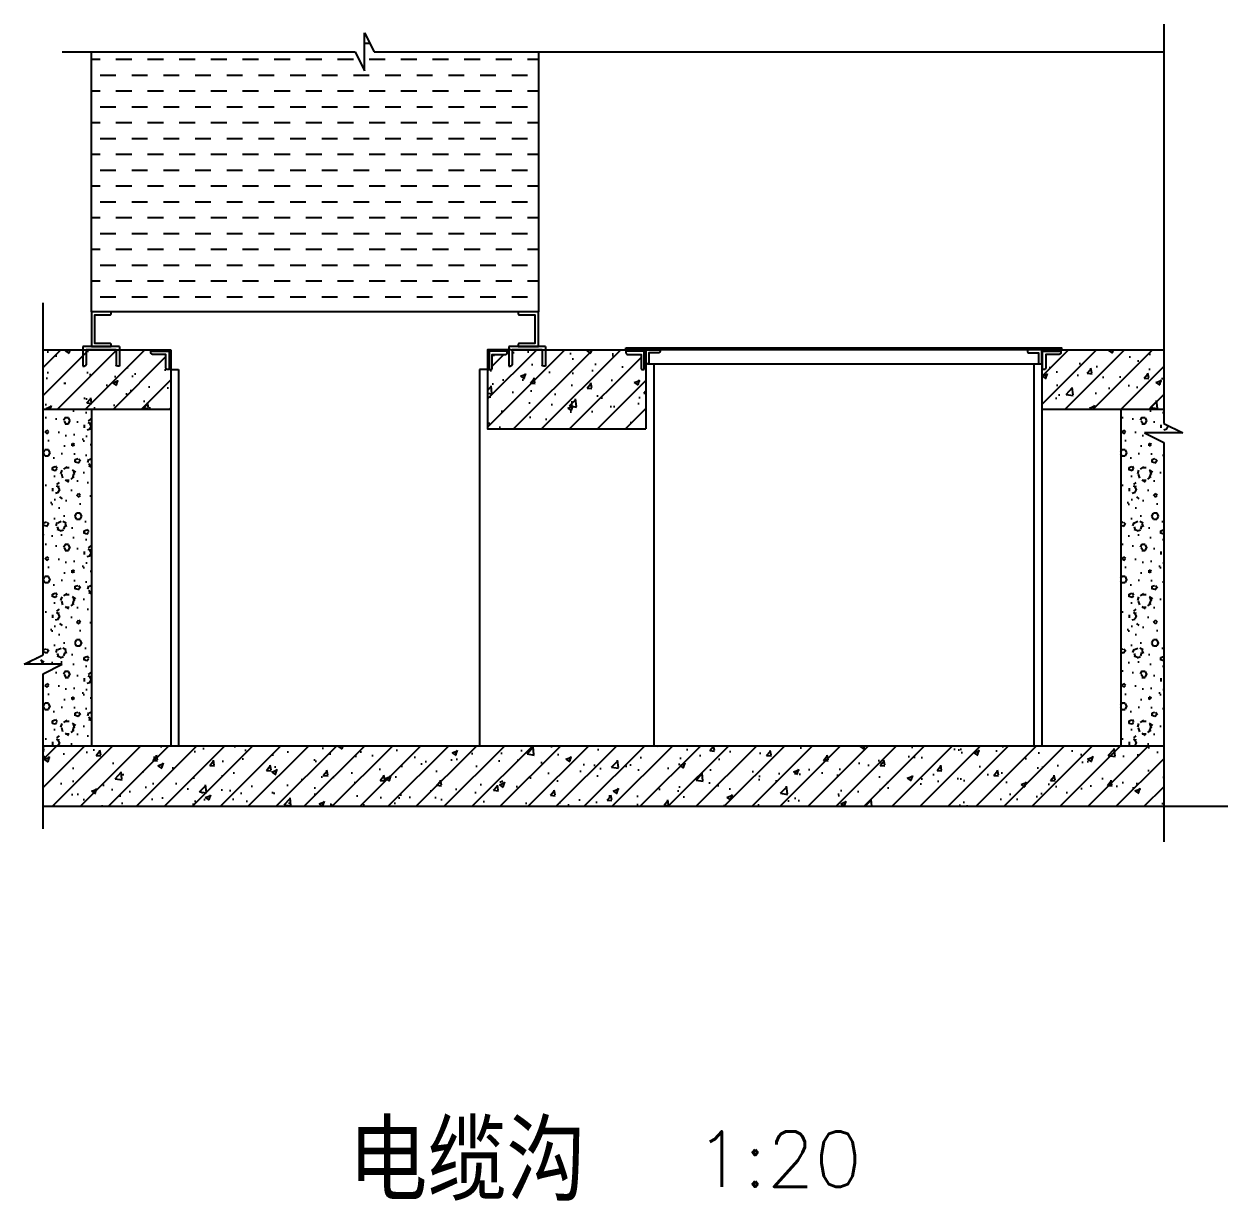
# Model space of a CAD drawing. Extents: x -1348811 to 123514, y -640545 to 749356.
# Drawn here: x -697869 to -690267, y 131423 to 138851 of the extents above; entities that cross this region are included whole.
import ezdxf
from ezdxf.enums import TextEntityAlignment as Align

# ---------------------------------------------------------------- set-up
doc = ezdxf.new("R2010")
doc.units = 0
doc.header["$LTSCALE"] = 10
doc.header["$MEASUREMENT"] = 0
for name, color, linetype in [('A-TEXT', 7, 'CONTINUOUS'), ('AXIS', 3, 'CONTINUOUS'), ('col', 1, 'CONTINUOUS'), ('EEP', 3, 'CONTINUOUS'), ('line', 133, 'CONTINUOUS'), ('MC', 4, 'CONTINUOUS'), ('QD', 5, 'CONTINUOUS'), ('STAIR', 9, 'CONTINUOUS'), ('TK', 7, 'CONTINUOUS'), ('wall', 8, 'CONTINUOUS'), ('WZ', 4, 'CONTINUOUS')]:
    doc.layers.add(name, color=color, linetype=linetype)
doc.styles.add('HZ', font='romans', dxfattribs={"width": 0.6, "bigfont": 'hztxt'})
pattern_1 = [(45, (4622310.66, 1219229.98), (-88.3883476, 88.3883476), []), (50, (4622310.66, 1219229.98), (358.630091, -31.376067), [37.5, -412.5]), (355, (4622310.66, 1219229.98), (-69.375667, 376.096067), [30, -330]), (100.4514, (4622340.55, 1219227.36), (289.25469, 344.71977), [31.870095, -350.571056]), (46.1842, (4622310.66, 1219329.98), (533.620524, -82.759507), [56.25, -618.75]), (96.6356, (4622355.13, 1219323.1), (467.331353, 487.058935), [47.805144, -525.8565]), (351.1842, (4622310.66, 1219330), (467.33097, 487.0593), [45, -495]), (21, (4622360.66, 1219304.98), (298.453526, -201.309445), [37.5, -412.5]), (326, (4622360.66, 1219304.98), (121.657666, 362.575023), [30, -330]), (71.4514, (4622385.53, 1219288.2), (420.111314, 161.265248), [31.870095, -350.571056]), (37.5, (4622310.66, 1219229.98), (6.0799277, 166.446927), [0, -326, 0, -335, 0, -331.25]), (7.5, (4622310.66, 1219229.98), (131.534769, 197.205856), [0, -191, 0, -318.5, 0, -126.25]), (327.5, (4622199.16, 1219229.98), (266.911218, -11.277436), [0, -125, 0, -390, 0, -517.5]), (317.5, (4622149.16, 1219229.98), (291.593085, 50.052491), [0, -162.5, 0, -259, 0, -367.5])]
pattern_2 = [(0, (4622428.66, 1219107.98), (200, 400), [0, -400]), (0, (4622194.66, 1219053.98), (200, 400), [0, -400]), (0, (4622324.66, 1219049.98), (200, 400), [0, -400]), (0, (4622466.66, 1219167.98), (200, 400), [0, -400]), (0, (4622300.66, 1219029.98), (200, 400), [0, -400]), (0, (4622506.66, 1219419.98), (200, 400), [0, -400]), (0, (4622384.66, 1219387.98), (200, 400), [0, -400]), (0, (4622448.66, 1219337.98), (200, 400), [0, -400]), (0, (4622122.66, 1219329.98), (200, 400), [0, -400]), (0, (4622318.66, 1219311.98), (200, 400), [0, -400]), (0, (4622242.66, 1219209.98), (200, 400), [0, -400]), (0, (4622246.66, 1219059.98), (200, 400), [0, -400]), (0, (4622396.66, 1219043.98), (200, 400), [0, -400]), (0, (4622506.66, 1219219.98), (200, 400), [0, -400]), (0, (4622132.66, 1219157.98), (200, 400), [0, -400]), (0, (4622166.66, 1219225.98), (200, 400), [0, -400]), (0, (4622322.66, 1219197.98), (200, 400), [0, -400]), (0, (4622266.66, 1219139.98), (200, 400), [0, -400]), (0, (4622234.66, 1219271.98), (200, 400), [0, -400]), (0, (4622284.66, 1219421.98), (200, 400), [0, -400]), (0, (4622148.66, 1219073.98), (200, 400), [0, -400]), (0, (4622368.66, 1219339.98), (200, 400), [0, -400]), (0, (4622182.66, 1219345.98), (200, 400), [0, -400]), (0, (4622150.66, 1219397.98), (200, 400), [0, -400]), (130.601294, (4622482.09, 1219294.74), (-999.99999069, 1200.00000727), [17.561036, -7358.0744]), (18.4349488, (4622453.52, 1219302.36), (1000.0000001, 399.9999983), [18.07016, -2511.75196]), (90, (4622453.52, 1219285.22), (200, 400), [17.142856, -782.85712]), (161.565051, (4622470.66, 1219279.5), (-1000.0000088, 399.99997145), [18.07016, -2511.75196]), (53.1301023, (4622470.66, 1219279.5), (200.0000004, 399.9999998), [19.04762, -1980.95236]), (135, (4622485.9, 1219075.69), (-200.000025, 399.999974), [16.16244, -1115.2084]), (45, (4622463.04, 1219075.69), (199.9999997, 399.9999993), [16.16244, -1115.2084]), (135, (4622474.47, 1219064.26), (-200.000025, 399.999974), [16.16244, -1115.2084]), (45, (4622474.47, 1219064.26), (199.9999997, 399.9999993), [16.16244, -1115.2084]), (116.565051, (4622293.52, 1219344.26), (-3e-05, 799.999983), [21.295884, -425.91768]), (180, (4622284, 1219363.3), (-200, 400), [22.857144, -377.14284]), (63.434949, (4622251.6, 1219344.26), (3e-07, 800), [21.295884, -425.91768]), (116.565051, (4622261.14, 1219325.2), (-3e-05, 799.999983), [21.295884, -425.91768]), (0, (4622261.14, 1219325.2), (200, 400), [22.857144, -377.14284]), (63.434949, (4622284, 1219325.2), (3e-07, 800), [21.295884, -425.91768]), (107.102728, (4622443.995, 1219209.025), (-599.999978434, 2000.000007687), [25.907564, -10855.2688]), (143.972626, (4622436.376, 1219233.787), (-3799.99995722, 2800.00000075), [25.907564, -5414.6804]), (180, (4622415.42, 1219249.03), (-200, 400), [24.761904, -375.23808]), (36.0273733, (4622369.71, 1219233.787), (3799.99997731, 2799.99997374), [25.907564, -5414.6804]), (71.5650511, (4622362.09, 1219210.93), (600.0000039, 1999.9999991), [24.093544, -2505.72856]), (107.102728, (4622369.71, 1219186.168), (-599.999978434, 2000.000007687), [25.907564, -10855.2688]), (143.972626, (4622390.662, 1219170.93), (-3799.99995722, 2800.00000075), [25.907564, -5414.6804]), (0, (4622390.66, 1219170.93), (200, 400), [24.761904, -375.23808]), (36.0273733, (4622415.424, 1219170.93), (3799.99997731, 2799.99997374), [25.907564, -5414.6804]), (71.5650511, (4622436.376, 1219186.17), (600.0000039, 1999.9999991), [24.093544, -2505.72856]), (150.255118, (4622447.805, 1219395.69), (-600.0000014, 399.99999504), [15.35668, -3209.5464]), (90, (4622434.47, 1219388.07), (200, 400), [15.238096, -784.76188]), (29.7448813, (4622434.47, 1219388.073), (600.00000035, 399.99999813), [15.35668, -3209.5464]), (116.565051, (4622354.47, 1219111.9), (-3e-05, 799.999983), [21.295884, -425.91768]), (168.690067, (4622344.948, 1219130.93), (-1800.0000033, 399.99999035), [19.424836, -4059.7904]), (41.1859251, (4622310.662, 1219121.406), (4999.99998476, 4399.999974696), [20.247896, -8483.8684]), (90, (4622310.66, 1219102.36), (200, 400), [19.04762, -780.95236]), (138.814074, (4622325.9, 1219089.025), (-4999.99992618, 4400.000041194), [20.247896, -8483.8684]), (16.6992442, (4622325.9, 1219089.025), (6599.99998866, 1999.999990546), [19.8863, -8332.3588]), (60.9453959, (4622344.948, 1219094.74), (200.000000764, 399.99999879), [19.610724, -8216.8932]), (109.983106, (4622186.852, 1219279.501), (-1000.00000536, 2799.999996976), [22.294668, -9341.4652]), (155.556045, (4622179.233, 1219300.454), (-2600.00001234, 1199.99997617), [23.015324, -9643.4212]), (24.4439547, (4622137.329, 1219300.454), (2600.000003725, 1199.99999533), [23.015324, -9643.4212]), (70.0168934, (4622129.71, 1219279.501), (1000.00000461, 2799.99999744), [22.294668, -9341.4652]), (109.983106, (4622137.329, 1219258.549), (-1000.00000536, 2799.999996976), [22.294668, -9341.4652]), (160.016893, (4622158.28, 1219250.93), (-1000.00000497, 399.99998337), [22.294668, -4659.5852]), (19.9831065, (4622158.28, 1219250.93), (999.9999989, 400.00000096), [22.294668, -4659.5852]), (70.0168934, (4622179.233, 1219258.549), (1000.00000461, 2799.99999744), [22.294668, -9341.4652]), (122.005383, (4622335.424, 1219243.31), (-200.00002755, 399.9999807), [17.969488, -3755.62296]), (18.4349488, (4622308.76, 1219252.835), (1000.0000001, 399.9999983), [18.07016, -2511.75196]), (90, (4622308.76, 1219235.7), (200, 400), [17.142856, -782.85712]), (161.565051, (4622325.9, 1219229.98), (-1000.0000088, 399.99997145), [18.07016, -2511.75196]), (54.4623222, (4622325.9, 1219229.978), (1399.99999913, 1999.99999863), [16.38538, -6865.4748]), (116.565051, (4622219.23, 1219146.17), (-3e-05, 799.999983), [21.295884, -425.91768]), (180, (4622209.7, 1219165.2), (-200, 400), [20.95238, -379.0476]), (59.0362434, (4622177.33, 1219146.168), (200.00000065, 399.99999806), [22.213152, -4642.548]), (120.963756, (4622188.757, 1219127.12), (-200.00002733, 399.99998163), [22.213152, -4642.548]), (0, (4622188.76, 1219127.12), (200, 400), [20.95238, -379.0476]), (63.434949, (4622209.7, 1219127.12), (3e-07, 800), [21.295884, -425.91768])]

# ---------------------------------------------------------------- blocks, each defined once
blk = doc.blocks.new('A$C03397C31')
at = {"layer": 'QD'}
for p, q in [((125, 230), (0, 230)), ((0, 230), (0, 220)), ((125, 230), (125, 0)), ((105, 210), (10, 210)), ((105, 210), (105, 20)), ((0, 0), (0, 10)), ((105, 20), (10, 20)), ((125, 0), (0, 0))]:
    blk.add_line(p, q, dxfattribs=at)
for centre, start, end in [((10, 220), 180, 270), ((10, 10), 90, 180)]:
    blk.add_arc(centre, 10, start, end, dxfattribs=at)

msp = doc.modelspace()

# ---------------------------------------------------------------- hatches: boundary and pattern name
at = {"layer": 'line'}
h = msp.add_hatch(dxfattribs=at)
h.set_pattern_fill('DASH', color=256, scale=800, style=0)
h.set_pattern_definition([(0, (4622310.66, 1219229.98), (100, 100), [100, -100])])
h.paths.add_polyline_path([(-694620.3, 138676.9), (-695658.9, 138676.9), (-695718.9, 138796.9), (-695718.9, 138556.9), (-695778.9, 138676.9), (-697443.2, 138676.9), (-697443.2, 137036.3), (-694678.4, 137036.3), (-694620.3, 137121.9)])
h = msp.add_hatch(dxfattribs=at)
h.set_pattern_fill('钢筋混凝土', color=256, scale=50, style=0)
h.set_pattern_definition(pattern_1)
h.paths.add_polyline_path([(-697749.1, 136796.3), (-697137, 136796.3), (-696973.2, 136681.3, 0.414214), (-696963.2, 136671.3), (-696953.2, 136671.3), (-696953.2, 136786.3), (-697068.2, 136786.3), (-697068.2, 136776.3, 0.414214), (-697058.2, 136766.3), (-696973.2, 136766.3), (-696973.2, 136681.3), (-697137, 136796.3), (-696943.2, 136796.3), (-696943.2, 136421.3), (-697749.1, 136421.3)])
h = msp.add_hatch(dxfattribs=at)
h.set_pattern_fill('钢筋混凝土', color=256, scale=50, style=0)
h.set_pattern_definition(pattern_1)
h.paths.add_polyline_path([(-693943.2, 136796.3), (-694577.3, 136796.3), (-694577.3, 136691.3), (-694587.3, 136691.3, -0.414214), (-694597.3, 136701.3), (-694597.3, 136796.3), (-694787.3, 136796.3), (-694787.3, 136701.3, -0.414214), (-694797.3, 136691.3), (-694807.3, 136691.3), (-694807.3, 136796.3), (-694943.2, 136796.3), (-694943.2, 136671.3), (-694933.2, 136671.3), (-694933.2, 136786.3), (-694818.2, 136786.3), (-694818.2, 136776.3, -0.414214), (-694828.2, 136766.3), (-694913.2, 136766.3), (-694913.2, 136681.3, -0.414214), (-694923.2, 136671.3), (-694933.2, 136671.3), (-694943.2, 136671.3), (-694943.2, 136296.3), (-694793.2, 136296.3), (-693943.2, 136296.3)])
h.paths.add_polyline_path([(-694068.2, 136776.3), (-694068.2, 136786.3), (-693953.2, 136786.3), (-693953.2, 136671.3), (-693963.2, 136671.3, -0.414214), (-693973.2, 136681.3), (-693973.2, 136766.3), (-694058.2, 136766.3, -0.414214)], flags=16)
h = msp.add_hatch(dxfattribs=at)
h.set_pattern_fill('钢筋混凝土', color=256, scale=50, style=0)
h.set_pattern_definition(pattern_1)
h.paths.add_polyline_path([(-691443.2, 136796.3), (-690672.8, 136796.3), (-690672.8, 136421.3), (-691443.2, 136421.3)])
h.paths.add_polyline_path([(-691322.4, 136776.3), (-691322.4, 136786.3), (-691437.4, 136786.3), (-691437.4, 136671.3), (-691427.4, 136671.3, 0.414214), (-691417.4, 136681.3), (-691417.4, 136766.3), (-691332.4, 136766.3, 0.414214)], flags=16)
h = msp.add_hatch(dxfattribs=at)
h.set_pattern_fill('加气混凝土', color=256, scale=100, style=0)
h.set_pattern_definition(pattern_2)
h.paths.add_polyline_path([(-697443.2, 136421.3), (-697749.1, 136421.3), (-697749.1, 134870.8), (-697869.1, 134810.8), (-697629.1, 134810.8), (-697749.1, 134750.8), (-697749.1, 134296.3), (-697443.2, 134296.3)])
h = msp.add_hatch(dxfattribs=at)
h.set_pattern_fill('加气混凝土', color=256, scale=100, style=0)
h.set_pattern_definition(pattern_2)
h.paths.add_polyline_path([(-690672.8, 136211), (-690792.8, 136271), (-690552.8, 136271), (-690672.8, 136331), (-690672.8, 136421.3), (-690943.2, 136421.3), (-690943.2, 134296.3), (-690672.8, 134296.3)])
h = msp.add_hatch(dxfattribs=at)
h.set_pattern_fill('钢筋混凝土', color=256, scale=50, style=0)
h.set_pattern_definition(pattern_1)
h.paths.add_polyline_path([(-691268.9, 134296.3), (-694263.5, 134296.3), (-694451.5, 133914.6), (-691446.9, 133914.6)])
h.paths.add_polyline_path([(-694263.5, 134296.3), (-697270.2, 134296.3), (-697448.2, 133914.6), (-694451.5, 133914.6)])
h.paths.add_polyline_path([(-697270.2, 134296.3), (-697749.1, 134296.3), (-697749.1, 133914.6), (-697448.2, 133914.6)])
h = msp.add_hatch(dxfattribs=at)
h.set_pattern_fill('钢筋混凝土', color=256, scale=50, style=0)
h.set_pattern_definition(pattern_1)
h.paths.add_polyline_path([(-690672.8, 134296.3), (-691268.9, 134296.3), (-691446.9, 133914.6), (-690672.8, 133914.6)])

# ---------------------------------------------------------------- linework, layer by layer
at = {"layer": 'AXIS'}
msp.add_line((-693933.2, 136706.3), (-691443.2, 136706.3), dxfattribs=at)
at = {"layer": 'col'}
msp.add_line((-697749.1, 134296.3), (-690672.8, 134296.3), dxfattribs=at)
at = {"layer": 'EEP', "color": 3}
msp.add_lwpolyline([(-694620.3, 138676.9), (-694620.3, 137036.3), (-697443.2, 137036.3), (-697443.2, 138676.9)], dxfattribs=at)
at = {"layer": 'MC'}
for p, q in [((-693893.2, 136706.3), (-693893.2, 134296.3)), ((-691493.2, 136706.3), (-691493.2, 134296.3)), ((-696943.2, 136671.3), (-696893.2, 136671.3)), ((-696893.2, 136671.3), (-696893.2, 134296.3)), ((-694933.2, 136671.3), (-694993.2, 136671.3)), ((-694993.2, 136671.3), (-694993.2, 134296.3))]:
    msp.add_line(p, q, dxfattribs=at)
at = {"layer": 'QD'}
for points in [[(-697318.2, 136826.3, 0.414214), (-697328.2, 136836.3), (-697423.2, 136836.3), (-697423.2, 137016.3), (-697328.2, 137016.3, 0.414214), (-697318.2, 137026.3), (-697318.2, 137036.3), (-697443.2, 137036.3), (-697443.2, 136816.3), (-697318.2, 136816.3)], [(-694749.5, 136826.3), (-694749.5, 136816.3), (-694620.3, 136816.3), (-694620.3, 137036.3), (-694749.5, 137036.3), (-694749.5, 137026.3, 0.414214), (-694739.5, 137016.3), (-694644.5, 137016.3), (-694644.5, 136836.3), (-694739.5, 136836.3, 0.414214)], [(-697058.2, 136766.3, -0.414214), (-697068.2, 136776.3), (-697068.2, 136786.3), (-696953.2, 136786.3), (-696953.2, 136671.3), (-696963.2, 136671.3, -0.414214), (-696973.2, 136681.3), (-696973.2, 136766.3)], [(-694828.2, 136766.3, 0.414214), (-694818.2, 136776.3), (-694818.2, 136786.3), (-694933.2, 136786.3), (-694933.2, 136671.3), (-694923.2, 136671.3, 0.414214), (-694913.2, 136681.3), (-694913.2, 136766.3)], [(-693953.2, 136671.3), (-693953.2, 136786.3), (-694068.2, 136786.3), (-694068.2, 136776.3, 0.414214), (-694058.2, 136766.3), (-693973.2, 136766.3), (-693973.2, 136681.3, 0.414214), (-693963.2, 136671.3)], [(-693943.2, 136706.3), (-693943.2, 136796.3), (-693853.2, 136796.3), (-693853.2, 136786.3, -0.414214), (-693863.2, 136776.3), (-693923.2, 136776.3), (-693923.2, 136716.3, -0.414214), (-693933.2, 136706.3)], [(-691443.2, 136706.3), (-691443.2, 136796.3), (-691533.2, 136796.3), (-691533.2, 136786.3, 0.414214), (-691523.2, 136776.3), (-691463.2, 136776.3), (-691463.2, 136716.3, 0.414214), (-691453.2, 136706.3)], [(-691437.4, 136671.3), (-691437.4, 136786.3), (-691322.4, 136786.3), (-691322.4, 136776.3, -0.414214), (-691332.4, 136766.3), (-691417.4, 136766.3), (-691417.4, 136681.3, -0.414214), (-691427.4, 136671.3)]]:
    msp.add_lwpolyline(points, format="xyb", close=True, dxfattribs=at)
msp.add_lwpolyline([(-694068.2, 136808.8), (-691318.2, 136808.8), (-691318.2, 136796.3), (-694068.2, 136796.3)], close=True, dxfattribs=at)
at = {"layer": 'STAIR'}
for p, q in [((-690672.8, 138851.5), (-690672.8, 136331)), ((-695718.9, 138556.9), (-695718.9, 138796.9)), ((-695718.9, 138796.9), (-695658.9, 138676.9)), ((-697628.3, 138676.9), (-695778.9, 138676.9)), ((-695778.9, 138676.9), (-695718.9, 138556.9)), ((-695658.9, 138676.9), (-690672.8, 138676.9)), ((-697749.1, 134870.8), (-697749.1, 137092.1)), ((-690672.8, 136331), (-690552.8, 136271)), ((-690552.8, 136271), (-690792.8, 136271)), ((-690792.8, 136271), (-690672.8, 136211)), ((-690672.8, 136211), (-690672.8, 133690.4)), ((-697869.1, 134810.8), (-697749.1, 134870.8)), ((-697629.1, 134810.8), (-697869.1, 134810.8)), ((-697749.1, 134750.8), (-697629.1, 134810.8)), ((-697749.1, 133772.7), (-697749.1, 134750.8))]:
    msp.add_line(p, q, dxfattribs=at)
at = {"layer": 'wall'}
for p, q in [((-697749.1, 136796.3), (-696943.2, 136796.3)), ((-696943.2, 136796.3), (-696943.2, 134296.3)), ((-694793.2, 136796.3), (-693943.2, 136796.3)), ((-693943.2, 136796.3), (-693943.2, 136296.3)), ((-691443.2, 136796.3), (-691443.2, 134296.3)), ((-691443.2, 136796.3), (-691318.2, 136796.3)), ((-691443.2, 136796.3), (-690672.8, 136796.3)), ((-697749.1, 136421.3), (-696943.2, 136421.3)), ((-697443.2, 136421.3), (-697443.2, 134296.3)), ((-691443.2, 136421.3), (-690672.8, 136421.3)), ((-690943.2, 136421.3), (-690943.2, 134296.3)), ((-694793.2, 136296.3), (-693943.2, 136296.3))]:
    msp.add_line(p, q, dxfattribs=at)
msp.add_lwpolyline([(-694793.2, 136796.3), (-694943.2, 136796.3), (-694943.2, 136296.3), (-694793.2, 136296.3)], dxfattribs=at)
at = {"layer": 'WZ'}
msp.add_line((-697749.1, 133914.6), (-690267, 133914.6), dxfattribs=at)

# ---------------------------------------------------------------- block references
at = {"layer": 'TK', "xscale": -1, "rotation": 270}
for p in [(-697497.5, 136691.3), (-694807.3, 136691.3)]:
    msp.add_blockref('A$C03397C31', p, dxfattribs=at)

# ---------------------------------------------------------------- texts
at = {"layer": 'A-TEXT', "ltscale": 10, "style": 'HZ'}
for s, height, p in [('电缆沟', 500, (-695071.8, 131700.1)), ('1:20', 350, (-693103.1, 131687.5))]:
    msp.add_text(s, height=height, dxfattribs=at).set_placement(p, align=Align.MIDDLE)

doc.saveas('drawing.dxf')
